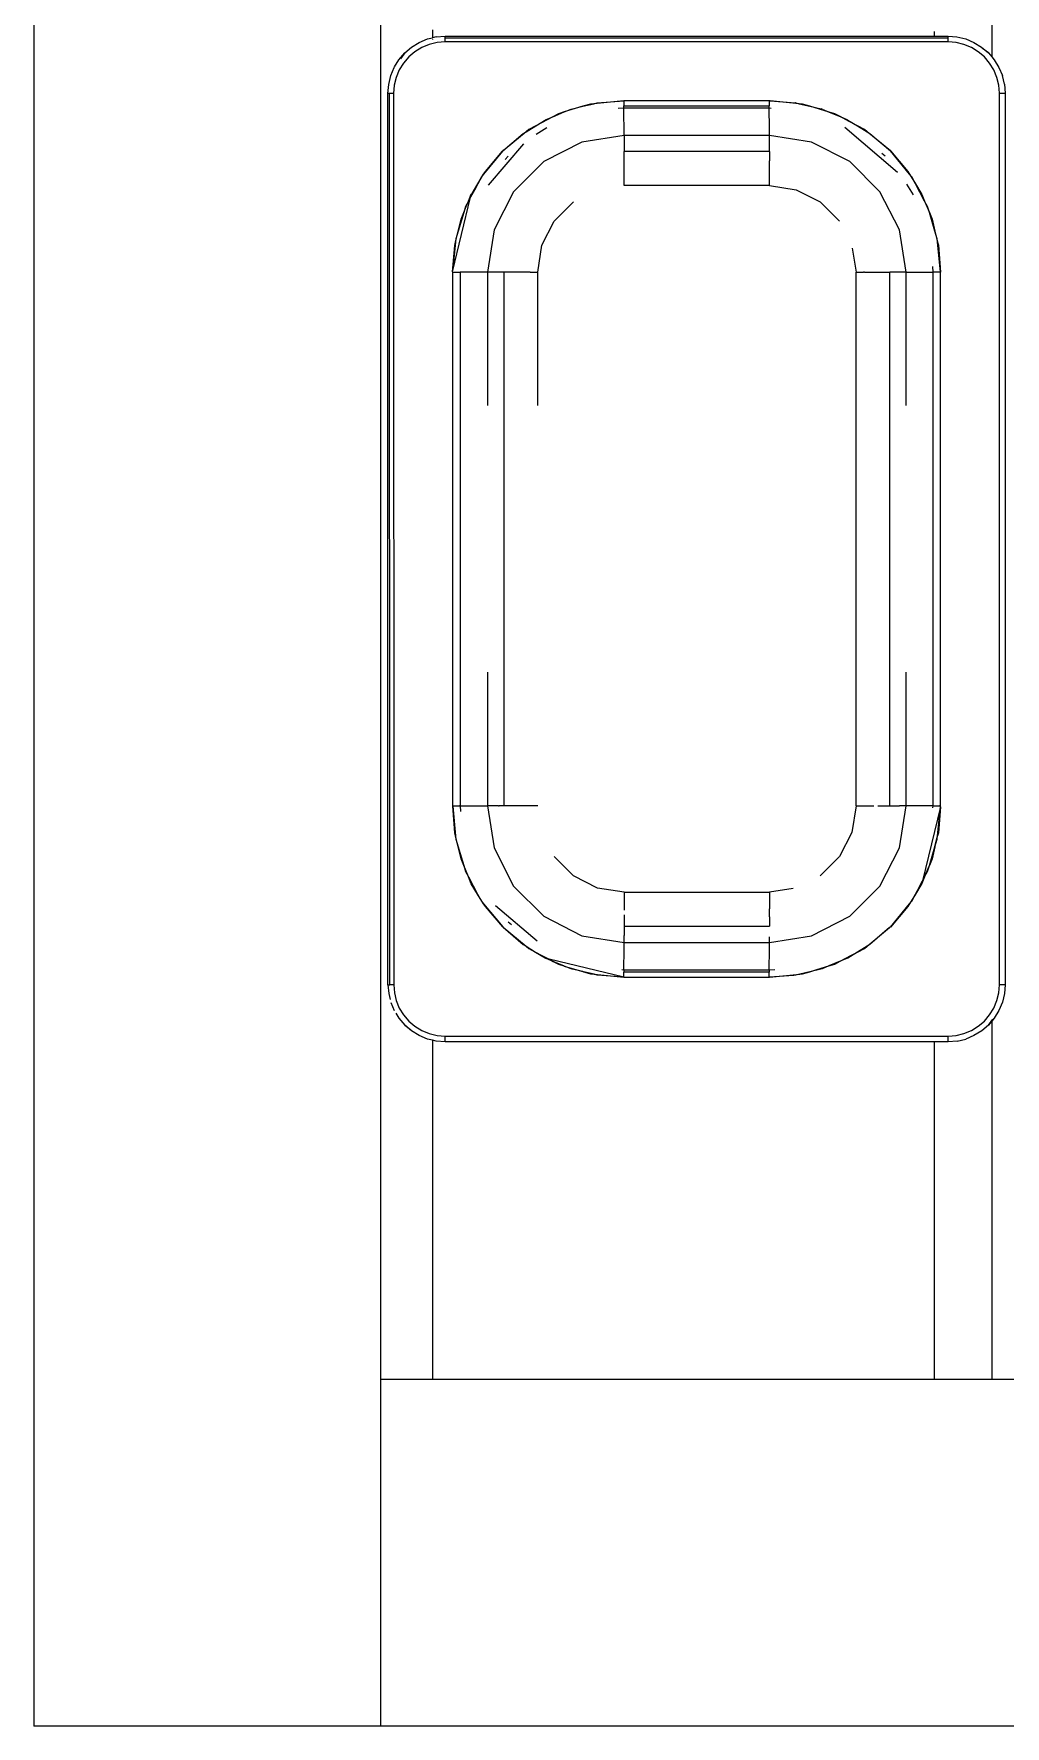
# Model space of a CAD drawing. Header units: millimetres. Extents: x 2562 to 7288, y 778 to 5635.
# Drawn here: x 5821.22 to 5838.04, y 1649.62 to 1678.92 of the extents above; entities that cross this region are included whole.
import ezdxf

# ---------------------------------------------------------------- set-up
doc = ezdxf.new("R2010")
doc.units = ezdxf.units.MM
doc.layers.add('0-gnl-gor3', color=252, linetype='Continuous')
doc.layers.add('2-tef-sabit', color=251, linetype='Continuous')

# ---------------------------------------------------------------- blocks, each defined once
blk = doc.blocks.new('ice well')
at = {"layer": '0-gnl-gor3'}
for p, q in [((63128.92, 7020.06), (62368.94, 7020.06)), ((62368.94, 6960.06), (62368.94, 7020.06)), ((62368.94, 6543.76), (62368.94, 6960.06)), ((62428.94, 6960.06), (62368.94, 6960.06)), ((63128.92, 6960.06), (62428.94, 6960.06)), ((62494.23, 6958.29), (62492.8, 6957.69)), ((62495.74, 6958.65), (62494.74, 6958.41)), ((62497.29, 6958.77), (62495.74, 6958.65)), ((62497.29, 6958.77), (62651.6, 6958.78)), ((62497.29, 6958.72), (62497.29, 6958.77)), ((62497.29, 6958.72), (62497.29, 6958.48)), ((62497.29, 6958.48), (62651.6, 6958.49)), ((62497.29, 6957.78), (62497.29, 6958.48)), ((62651.6, 6958.78), (62651.6, 6958.73)), ((62651.6, 6958.78), (62653.15, 6958.65)), ((62651.6, 6958.49), (62651.6, 6958.73)), ((62651.6, 6957.79), (62651.6, 6958.49)), ((62653.15, 6958.65), (62654.66, 6958.29)), ((62654.66, 6958.29), (62656.1, 6957.7)), ((62489.29, 6954.69), (62490.29, 6955.87)), ((62490.29, 6955.87), (62489.55, 6954.85)), ((62490.99, 6955.18), (62490.09, 6954.11)), ((62491.47, 6956.88), (62490.29, 6955.87)), ((62492.06, 6956.08), (62490.99, 6955.18)), ((62492.36, 6957.42), (62491.47, 6956.88)), ((62493.25, 6956.81), (62492.06, 6956.08)), ((62494.54, 6957.35), (62493.25, 6956.81)), ((62495.9, 6957.67), (62494.54, 6957.35)), ((62497.29, 6957.78), (62495.9, 6957.67)), ((62651.6, 6957.79), (62497.29, 6957.78)), ((62653, 6957.68), (62651.6, 6957.79)), ((62654.36, 6957.35), (62653, 6957.68)), ((62655.65, 6956.82), (62654.36, 6957.35)), ((62656.84, 6956.09), (62655.65, 6956.82)), ((62656.1, 6957.7), (62656.2, 6957.62)), ((62656.2, 6957.62), (62657.42, 6956.89)), ((62657.9, 6955.18), (62656.84, 6956.09)), ((62657.42, 6956.89), (62658.6, 6955.88)), ((62658.6, 6955.88), (62657.57, 6956.63)), ((62658.81, 6954.12), (62657.9, 6955.18)), ((62658.6, 6955.88), (62659.61, 6954.7)), ((62487.88, 6951.94), (62488.48, 6953.37)), ((62488.48, 6953.37), (62489.29, 6954.69)), ((62489.36, 6952.92), (62488.82, 6951.63)), ((62490.09, 6954.11), (62489.36, 6952.92)), ((62659.54, 6952.93), (62658.81, 6954.12)), ((62660.07, 6951.64), (62659.54, 6952.93)), ((62659.61, 6954.7), (62660.42, 6953.37)), ((62660.42, 6953.37), (62661.01, 6951.94)), ((62487.67, 6951.06), (62428.94, 6951.06)), ((62428.94, 6864.24), (62428.94, 6951.06)), ((62487.41, 6948.88), (62487.52, 6950.43)), ((62487.52, 6950.43), (62487.67, 6951.06)), ((62487.67, 6951.06), (62487.88, 6951.94)), ((62488.5, 6950.27), (62488.39, 6948.88)), ((62488.82, 6951.63), (62488.5, 6950.27)), ((62660.4, 6950.28), (62660.07, 6951.64)), ((62660.51, 6948.88), (62660.4, 6950.28)), ((62660.92, 6951.06), (62660.89, 6951.06)), ((62661.01, 6951.94), (62661.22, 6951.06)), ((62662.57, 6951.06), (62661.22, 6951.06)), ((62661.38, 6950.43), (62661.22, 6951.06)), ((62661.38, 6950.43), (62661.5, 6948.88)), ((62487.4, 6864.24), (62487.41, 6948.88)), ((62487.45, 6948.88), (62487.41, 6948.88)), ((62487.45, 6948.88), (62488.39, 6948.88)), ((62488.39, 6948.88), (62488.39, 6861.83)), ((62519.98, 6946.27), (62517.92, 6945.65)), ((62519.08, 6946.13), (62521.13, 6946.62)), ((62521.13, 6946.62), (62519.98, 6946.27)), ((62521.13, 6946.62), (62523.06, 6947.08)), ((62522.46, 6947.02), (62521.13, 6946.62)), ((62523.06, 6947.08), (62522.46, 6947.02)), ((62528.2, 6947.57), (62523.06, 6947.08)), ((62523.06, 6947.08), (62523.61, 6947.22)), ((62523.61, 6947.22), (62528.2, 6947.57)), ((62528.25, 6946.3), (62527.26, 6946.22)), ((62528.2, 6947.57), (62528.25, 6947.59)), ((62620.64, 6947.6), (62528.25, 6947.59)), ((62528.25, 6947.59), (62528.25, 6946.39)), ((62528.25, 6946.3), (62528.25, 6946.39)), ((62620.64, 6946.3), (62528.25, 6946.3)), ((62528.25, 6946.3), (62528.27, 6941.54)), ((62620.68, 6947.58), (62620.64, 6947.6)), ((62620.64, 6947.6), (62620.64, 6946.33)), ((62620.64, 6946.33), (62620.64, 6946.3)), ((62620.66, 6942.04), (62620.64, 6946.3)), ((62620.68, 6947.58), (62620.72, 6947.58)), ((62620.72, 6947.58), (62621.31, 6947.53)), ((62620.72, 6947.58), (62633.62, 6944.47)), ((62621.31, 6947.53), (62625.28, 6947.22)), ((62625.84, 6947.09), (62621.31, 6947.53)), ((62625.28, 6947.22), (62625.84, 6947.09)), ((62625.84, 6947.09), (62627.76, 6946.62)), ((62626.43, 6947.03), (62625.84, 6947.09)), ((62627.76, 6946.62), (62626.43, 6947.03)), ((62630.98, 6945.65), (62627.76, 6946.62)), ((62627.76, 6946.62), (62629.81, 6946.13)), ((62660.51, 6861.83), (62660.51, 6948.88)), ((62660.51, 6948.88), (62661.21, 6948.88)), ((62661.21, 6948.88), (62661.21, 6861.83)), ((62661.21, 6948.88), (62661.45, 6948.88)), ((62661.5, 6948.88), (62661.45, 6948.88)), ((62661.5, 6948.88), (62661.5, 6864.24)), ((62511.31, 6942.22), (62512.99, 6943.25)), ((62512.99, 6943.25), (62511.76, 6942.59)), ((62515.95, 6944.83), (62512.99, 6943.25)), ((62512.99, 6943.25), (62514.78, 6944.35)), ((62514.78, 6944.35), (62515.95, 6944.83)), ((62515.95, 6944.83), (62517.92, 6945.65)), ((62516.89, 6945.34), (62515.95, 6944.83)), ((62517.92, 6945.65), (62516.89, 6945.34)), ((62517.92, 6945.65), (62519.08, 6946.13)), ((62629.81, 6946.13), (62630.98, 6945.65)), ((62630.98, 6945.65), (62632.01, 6945.22)), ((62632, 6945.34), (62630.98, 6945.65)), ((62632.92, 6944.85), (62632, 6945.34)), ((62632.01, 6945.22), (62632.92, 6944.85)), ((62633.62, 6944.47), (62632.92, 6944.85)), ((62632.92, 6944.85), (62634.12, 6944.35)), ((62633.62, 6944.47), (62634.12, 6944.35)), ((62634.84, 6943.82), (62633.62, 6944.47)), ((62634.12, 6944.35), (62634.21, 6944.27)), ((62634.21, 6944.27), (62634.27, 6944.22)), ((62634.27, 6944.22), (62635.94, 6943.23)), ((62635.94, 6943.23), (62634.84, 6943.82)), ((62511.31, 6942.22), (62507.32, 6938.92)), ((62507.32, 6938.92), (62510.82, 6941.92)), ((62510.82, 6941.92), (62511.31, 6942.22)), ((62511.76, 6942.59), (62511.31, 6942.22)), ((62520.96, 6940.38), (62514.37, 6937.02)), ((62528.27, 6941.54), (62520.96, 6940.38)), ((62551.37, 6941.54), (62528.27, 6941.54)), ((62528.27, 6939.63), (62528.27, 6941.54)), ((62620.66, 6941.54), (62597.57, 6941.54)), ((62620.66, 6941.54), (62620.66, 6942.04)), ((62627.97, 6940.38), (62620.66, 6941.54)), ((62620.67, 6941.39), (62620.66, 6941.54)), ((62620.66, 6941.33), (62620.67, 6941.39)), ((62620.66, 6940.94), (62620.66, 6941.33)), ((62620.67, 6940.55), (62620.66, 6940.94)), ((62620.66, 6940.36), (62620.67, 6940.55)), ((62620.67, 6939.63), (62620.66, 6940.36)), ((62634.57, 6937.02), (62627.97, 6940.38)), ((62635.69, 6941.37), (62642.87, 6935.23)), ((62637.13, 6942.6), (62635.94, 6943.23)), ((62635.94, 6943.23), (62637.58, 6942.22)), ((62637.58, 6942.22), (62637.13, 6942.6)), ((62641.58, 6938.93), (62637.58, 6942.22)), ((62637.58, 6942.22), (62638.08, 6941.92)), ((62638.08, 6941.92), (62641.58, 6938.93)), ((62507.25, 6938.85), (62503.95, 6934.86)), ((62507.25, 6938.85), (62504.25, 6935.35)), ((62504.81, 6932.96), (62510.94, 6940.14)), ((62507.28, 6938.9), (62507.25, 6938.85)), ((62507.28, 6938.9), (62507.32, 6938.92)), ((62508.18, 6937.99), (62507.69, 6937.4)), ((62528.27, 6939.63), (62528.27, 6939.54)), ((62528.27, 6938.74), (62528.27, 6939.54)), ((62620.67, 6938.74), (62528.27, 6938.74)), ((62528.27, 6932.86), (62528.27, 6938.74)), ((62620.67, 6939.55), (62620.67, 6939.63)), ((62620.67, 6938.74), (62620.67, 6939.55)), ((62620.67, 6934.32), (62620.67, 6938.74)), ((62640.71, 6937.99), (62640.13, 6938.49)), ((62641.63, 6938.9), (62641.58, 6938.93)), ((62641.92, 6938.5), (62641.63, 6938.9)), ((62641.63, 6938.9), (62644.64, 6935.36)), ((62644.94, 6934.87), (62641.92, 6938.5)), ((62503.95, 6934.86), (62502.94, 6933.21)), ((62503.95, 6934.86), (62503.58, 6934.41)), ((62504.25, 6935.35), (62503.95, 6934.86)), ((62514.37, 6937.02), (62509.13, 6931.78)), ((62639.8, 6931.79), (62634.57, 6937.02)), ((62644.64, 6935.36), (62644.94, 6934.87)), ((62645.32, 6934.41), (62644.94, 6934.87)), ((62644.94, 6934.87), (62645.97, 6933.18)), ((62502.17, 6931.77), (62501.7, 6930.9)), ((62501.91, 6931.49), (62501.95, 6931.54)), ((62502.94, 6933.21), (62501.95, 6931.54)), ((62502.35, 6932.12), (62502.17, 6931.77)), ((62502.94, 6933.21), (62502.35, 6932.12)), ((62503.58, 6934.41), (62502.94, 6933.21)), ((62509.13, 6931.78), (62505.77, 6925.19)), ((62597.57, 6932.86), (62620.67, 6932.86)), ((62620.67, 6934.15), (62620.67, 6934.32)), ((62620.67, 6934.15), (62620.67, 6932.86)), ((62620.67, 6932.86), (62625.3, 6932.13)), ((62625.3, 6932.13), (62629.48, 6930)), ((62643.16, 6925.19), (62639.8, 6931.79)), ((62645.63, 6931.29), (62644.5, 6933.15)), ((62645.97, 6933.18), (62645.32, 6934.41)), ((62645.97, 6933.18), (62647.07, 6931.39)), ((62647.56, 6930.22), (62645.97, 6933.18)), ((62498.58, 6917.92), (62501.7, 6930.9)), ((62500.55, 6928.34), (62500.98, 6929.35)), ((62500.83, 6929.27), (62500.55, 6928.34)), ((62501.31, 6930.17), (62500.83, 6929.27)), ((62500.98, 6929.35), (62501.31, 6930.17)), ((62501.31, 6930.17), (62501.82, 6931.39)), ((62501.7, 6930.9), (62501.31, 6930.17)), ((62501.7, 6930.9), (62501.82, 6931.39)), ((62501.82, 6931.39), (62501.89, 6931.47)), ((62501.91, 6931.49), (62501.89, 6931.47)), ((62516.15, 6926.68), (62519.47, 6930)), ((62629.48, 6930), (62632.79, 6926.68)), ((62647.07, 6931.39), (62647.56, 6930.22)), ((62648.06, 6929.28), (62647.56, 6930.22)), ((62647.56, 6930.22), (62648.37, 6928.26)), ((62648.37, 6928.26), (62648.06, 6929.28)), ((62499.55, 6925.04), (62500, 6926.92)), ((62499.87, 6926.1), (62499.55, 6925.04)), ((62500.52, 6928.25), (62499.87, 6926.1)), ((62500, 6926.92), (62500.03, 6927.08)), ((62500.03, 6927.08), (62500.52, 6928.25)), ((62500.52, 6928.25), (62500.55, 6928.34)), ((62514.02, 6922.5), (62516.15, 6926.68)), ((62648.37, 6928.26), (62648.85, 6927.09)), ((62649.35, 6925.04), (62648.37, 6928.26)), ((62648.85, 6927.09), (62649.35, 6925.04)), ((62499.09, 6923.11), (62498.58, 6917.92)), ((62498.95, 6922.56), (62499.09, 6923.11)), ((62499.09, 6923.11), (62499.52, 6924.93)), ((62499.15, 6923.71), (62499.09, 6923.11)), ((62499.52, 6924.93), (62499.15, 6923.71)), ((62499.52, 6924.93), (62499.55, 6925.04)), ((62505.77, 6925.19), (62504.61, 6917.88)), ((62644.32, 6917.88), (62643.16, 6925.19)), ((62649.75, 6923.71), (62649.35, 6925.04)), ((62649.35, 6925.04), (62649.81, 6923.12)), ((62649.81, 6923.12), (62649.75, 6923.71)), ((62650.32, 6917.92), (62649.81, 6923.12)), ((62649.81, 6923.12), (62649.94, 6922.56)), ((62498.58, 6917.92), (62498.95, 6922.48)), ((62498.95, 6922.48), (62498.95, 6922.56)), ((62513.29, 6917.87), (62514.02, 6922.5)), ((62649.94, 6922.56), (62650.32, 6917.92)), ((62498.58, 6917.92), (62498.58, 6892.79)), ((62498.58, 6917.92), (62499.46, 6917.92)), ((62499.46, 6892.79), (62499.46, 6917.92)), ((62499.84, 6917.92), (62499.46, 6917.92)), ((62499.84, 6917.92), (62499.87, 6917.92)), ((62499.9, 6918.29), (62499.87, 6917.92)), ((62499.87, 6917.92), (62499.87, 6892.79)), ((62499.87, 6917.92), (62503.43, 6917.88)), ((62503.43, 6917.88), (62503.67, 6917.88)), ((62503.67, 6917.88), (62504.61, 6917.88)), ((62504.61, 6917.88), (62504.76, 6917.87)), ((62504.61, 6917.88), (62504.61, 6892.75)), ((62504.76, 6917.87), (62504.82, 6917.88)), ((62504.82, 6917.88), (62505.22, 6917.88)), ((62505.22, 6917.88), (62505.6, 6917.87)), ((62505.6, 6917.87), (62505.79, 6917.87)), ((62507.41, 6917.87), (62505.79, 6917.87)), ((62509.4, 6917.87), (62507.41, 6917.87)), ((62507.41, 6917.87), (62507.41, 6892.75)), ((62513.29, 6917.87), (62510.18, 6917.87)), ((62513.29, 6917.87), (62513.29, 6892.75)), ((62635.65, 6917.88), (62641.53, 6917.88)), ((62635.65, 6892.75), (62635.65, 6917.88)), ((62641.53, 6892.75), (62641.53, 6917.88)), ((62644.32, 6917.88), (62641.53, 6917.88)), ((62644.32, 6917.88), (62649.03, 6917.92)), ((62644.32, 6892.76), (62644.32, 6917.88)), ((62649.03, 6917.92), (62648.95, 6918.91)), ((62649.03, 6892.8), (62649.03, 6917.92)), ((62649.03, 6917.92), (62649.06, 6917.92)), ((62649.06, 6917.92), (62649.44, 6917.92)), ((62649.44, 6917.92), (62649.44, 6892.8)), ((62650.32, 6917.92), (62649.44, 6917.92)), ((62650.32, 6892.8), (62650.32, 6917.92)), ((62498.58, 6892.79), (62498.6, 6892.74)), ((62498.58, 6892.79), (62499.46, 6892.79)), ((62498.6, 6892.74), (62499.1, 6887.51)), ((62498.91, 6888.53), (62498.6, 6892.74)), ((62499.84, 6892.79), (62499.46, 6892.79)), ((62499.87, 6892.79), (62499.84, 6892.79)), ((62499.87, 6892.79), (62499.95, 6891.8)), ((62499.87, 6892.79), (62503.43, 6892.75)), ((62503.43, 6892.75), (62503.67, 6892.75)), ((62503.67, 6892.75), (62504.61, 6892.75)), ((62504.61, 6892.75), (62505.77, 6885.44)), ((62504.61, 6892.75), (62504.77, 6892.75)), ((62504.77, 6892.75), (62505.22, 6892.75)), ((62505.22, 6892.75), (62505.59, 6892.75)), ((62508.42, 6892.75), (62507.41, 6892.75)), ((62509.03, 6892.75), (62508.42, 6892.75)), ((62509.03, 6892.75), (62509.54, 6892.75)), ((62509.54, 6892.75), (62510.4, 6892.75)), ((62510.74, 6892.75), (62510.4, 6892.75)), ((62513.29, 6892.75), (62510.74, 6892.75)), ((62513.94, 6888.63), (62513.29, 6892.75)), ((62635.65, 6892.75), (62634.92, 6888.12)), ((62635.65, 6892.75), (62638.55, 6892.75)), ((62638.55, 6892.75), (62638.77, 6892.75)), ((62638.77, 6892.75), (62639.4, 6892.75)), ((62639.4, 6892.75), (62639.91, 6892.75)), ((62640.52, 6892.75), (62639.91, 6892.75)), ((62641.53, 6892.75), (62640.52, 6892.75)), ((62641.53, 6892.75), (62642.34, 6892.75)), ((62642.34, 6892.75), (62642.42, 6892.75)), ((62642.42, 6892.75), (62643.15, 6892.75)), ((62643.15, 6892.75), (62643.34, 6892.75)), ((62643.17, 6885.45), (62644.32, 6892.76)), ((62643.34, 6892.75), (62643.72, 6892.75)), ((62643.72, 6892.75), (62644.18, 6892.75)), ((62644.18, 6892.75), (62644.32, 6892.76)), ((62644.32, 6892.76), (62645.27, 6892.75)), ((62645.27, 6892.75), (62645.51, 6892.76)), ((62645.51, 6892.76), (62649.03, 6892.8)), ((62649, 6892.43), (62649.03, 6892.8)), ((62649.06, 6892.8), (62649.03, 6892.8)), ((62649.06, 6892.8), (62649.44, 6892.8)), ((62650.32, 6892.8), (62649.44, 6892.8)), ((62649.81, 6887.59), (62650.29, 6892.63)), ((62650.29, 6892.63), (62649.94, 6888.24)), ((62650.29, 6892.63), (62650.32, 6892.8)), ((62498.94, 6888.15), (62498.91, 6888.53)), ((62499.1, 6887.51), (62498.94, 6888.15)), ((62634.92, 6888.12), (62632.79, 6883.94)), ((62649.81, 6887.59), (62649.38, 6885.78)), ((62649.75, 6887.01), (62649.81, 6887.59)), ((62649.94, 6888.16), (62649.81, 6887.59)), ((62649.94, 6888.16), (62649.94, 6888.24)), ((62499.1, 6887.51), (62499.15, 6887)), ((62499.52, 6885.77), (62499.1, 6887.51)), ((62499.15, 6887), (62499.52, 6885.77)), ((62500.04, 6883.63), (62499.52, 6885.77)), ((62499.52, 6885.77), (62499.9, 6884.52)), ((62505.77, 6885.44), (62509.13, 6878.85)), ((62639.81, 6878.85), (62643.17, 6885.45)), ((62648.35, 6882.38), (62649.38, 6885.78)), ((62649.38, 6885.78), (62648.89, 6883.79)), ((62649.38, 6885.78), (62649.75, 6887.01)), ((62499.9, 6884.52), (62500.53, 6882.46)), ((62500.53, 6882.46), (62500.04, 6883.63)), ((62500.53, 6882.46), (62500.84, 6881.44)), ((62501.34, 6880.49), (62500.53, 6882.46)), ((62519.47, 6880.62), (62516.15, 6883.94)), ((62632.79, 6883.94), (62629.48, 6880.62)), ((62648.35, 6882.38), (62647.57, 6880.53)), ((62648.06, 6881.44), (62648.35, 6882.38)), ((62648.87, 6883.63), (62648.35, 6882.38)), ((62648.87, 6883.63), (62648.89, 6883.79)), ((62500.84, 6881.44), (62501.34, 6880.49)), ((62501.82, 6879.33), (62501.34, 6880.49)), ((62501.34, 6880.49), (62502.4, 6878.52)), ((62501.91, 6879.18), (62501.82, 6879.33)), ((62502.92, 6877.53), (62501.91, 6879.18)), ((62509.13, 6878.85), (62514.37, 6873.61)), ((62523.65, 6878.49), (62519.47, 6880.62)), ((62634.57, 6873.61), (62639.81, 6878.85)), ((62645.74, 6879.69), (62637.96, 6870.57)), ((62646.94, 6879.17), (62645.97, 6877.53)), ((62645.97, 6877.53), (62646.67, 6878.83)), ((62646.67, 6878.83), (62646.73, 6878.95)), ((62646.73, 6878.95), (62647.57, 6880.53)), ((62646.94, 6879.17), (62647.01, 6879.24)), ((62647.07, 6879.33), (62647.01, 6879.24)), ((62647.57, 6880.53), (62647.07, 6879.33)), ((62647.57, 6880.53), (62648.06, 6881.44)), ((62502.4, 6878.52), (62502.92, 6877.53)), ((62503.96, 6875.84), (62502.92, 6877.53)), ((62502.92, 6877.53), (62503.58, 6876.31)), ((62503.58, 6876.31), (62503.96, 6875.84)), ((62528.28, 6877.76), (62523.65, 6878.49)), ((62528.28, 6877.76), (62528.28, 6874.65)), ((62528.28, 6877.76), (62620.67, 6877.76)), ((62624.78, 6878.41), (62620.67, 6877.76)), ((62620.67, 6877.76), (62620.67, 6876.48)), ((62620.67, 6876.3), (62620.67, 6876.48)), ((62620.67, 6876.3), (62620.67, 6875.22)), ((62645.97, 6877.53), (62644.94, 6875.85)), ((62644.94, 6875.85), (62645.32, 6876.31)), ((62645.32, 6876.31), (62645.97, 6877.53)), ((62504.26, 6875.36), (62503.96, 6875.84)), ((62503.96, 6875.84), (62507.17, 6871.94)), ((62507.17, 6871.94), (62504.26, 6875.36)), ((62514.37, 6873.61), (62520.96, 6870.25)), ((62528.28, 6874.01), (62528.28, 6871.88)), ((62620.67, 6875.22), (62620.67, 6874.87)), ((62620.67, 6874.87), (62620.67, 6871.88)), ((62627.97, 6870.25), (62634.57, 6873.61)), ((62640.71, 6872.73), (62641.21, 6873.31)), ((62641.63, 6871.81), (62644.94, 6875.85)), ((62644.64, 6875.36), (62641.63, 6871.81)), ((62644.94, 6875.85), (62644.64, 6875.36)), ((62507.25, 6871.85), (62507.17, 6871.94)), ((62507.27, 6871.82), (62507.25, 6871.85)), ((62510.82, 6868.79), (62507.27, 6871.82)), ((62507.27, 6871.82), (62511.31, 6868.49)), ((62520.96, 6870.25), (62528.27, 6869.09)), ((62528.27, 6869.69), (62528.28, 6870.07)), ((62528.28, 6871.88), (62620.67, 6871.88)), ((62528.28, 6871.88), (62528.28, 6870.26)), ((62528.28, 6870.07), (62528.28, 6870.26)), ((62620.67, 6869.1), (62620.67, 6871.88)), ((62620.67, 6869.1), (62627.97, 6870.25)), ((62637.59, 6868.5), (62641.63, 6871.81)), ((62641.63, 6871.81), (62638.08, 6868.8)), ((62511.31, 6868.49), (62510.82, 6868.79)), ((62511.31, 6868.49), (62511.77, 6868.12)), ((62512.99, 6867.46), (62511.31, 6868.49)), ((62511.77, 6868.12), (62512.99, 6867.46)), ((62514.79, 6866.36), (62512.99, 6867.46)), ((62512.99, 6867.46), (62514.37, 6866.73)), ((62528.25, 6864.41), (62528.27, 6867.91)), ((62528.27, 6869.3), (62528.27, 6869.69)), ((62528.28, 6869.24), (62528.27, 6869.3)), ((62528.27, 6869.09), (62528.28, 6869.24)), ((62528.27, 6869.09), (62551.37, 6869.09)), ((62528.27, 6868.59), (62528.27, 6869.09)), ((62528.27, 6867.91), (62528.27, 6868.59)), ((62597.57, 6869.1), (62620.67, 6869.1)), ((62620.67, 6869.1), (62620.65, 6864.41)), ((62632.94, 6865.88), (62635.91, 6867.47)), ((62634.02, 6867.81), (62635.87, 6868.94)), ((62635.91, 6867.47), (62634.11, 6866.37)), ((62637.59, 6868.5), (62635.91, 6867.47)), ((62635.91, 6867.47), (62637.13, 6868.12)), ((62637.13, 6868.12), (62637.59, 6868.5)), ((62638.08, 6868.8), (62637.59, 6868.5)), ((62487.4, 6864.24), (62428.94, 6864.24)), ((62487.4, 6861.83), (62487.4, 6864.24)), ((62514.37, 6866.73), (62514.41, 6866.71)), ((62514.41, 6866.71), (62515.27, 6866.25)), ((62515.27, 6866.25), (62514.79, 6866.36)), ((62515.96, 6865.88), (62514.79, 6866.36)), ((62515.27, 6866.25), (62515.96, 6865.88)), ((62528.09, 6863.14), (62515.27, 6866.25)), ((62515.96, 6865.88), (62516.9, 6865.38)), ((62515.96, 6865.88), (62517.92, 6865.07)), ((62516.9, 6865.38), (62517.92, 6865.07)), ((62519.09, 6864.58), (62517.92, 6865.07)), ((62517.92, 6865.07), (62521.13, 6864.09)), ((62521.13, 6864.09), (62519.09, 6864.58)), ((62527.89, 6864.44), (62528.25, 6864.41)), ((62528.25, 6864.38), (62528.25, 6864.41)), ((62528.25, 6864.41), (62620.65, 6864.41)), ((62528.25, 6864.38), (62528.25, 6863.32)), ((62620.65, 6864.41), (62621.63, 6864.49)), ((62620.65, 6864.41), (62620.65, 6864.38)), ((62620.65, 6863.12), (62620.65, 6864.38)), ((62627.76, 6864.09), (62630.98, 6865.07)), ((62629.81, 6864.58), (62627.76, 6864.09)), ((62630.98, 6865.07), (62629.81, 6864.58)), ((62632.94, 6865.88), (62630.98, 6865.07)), ((62630.98, 6865.07), (62632, 6865.38)), ((62632, 6865.38), (62632.94, 6865.88)), ((62634.11, 6866.37), (62632.94, 6865.88)), ((62662.3, 6864.24), (62661.5, 6864.24)), ((62661.5, 6864.24), (62661.5, 6861.83)), ((62487.52, 6860.28), (62487.4, 6861.83)), ((62487.45, 6861.83), (62487.4, 6861.83)), ((62487.45, 6861.83), (62488.39, 6861.83)), ((62488.39, 6861.83), (62488.5, 6860.44)), ((62521.13, 6864.09), (62523.06, 6863.63)), ((62521.13, 6864.09), (62522.46, 6863.69)), ((62522.46, 6863.69), (62523.06, 6863.63)), ((62523.06, 6863.63), (62528.09, 6863.14)), ((62523.61, 6863.5), (62523.06, 6863.63)), ((62528.09, 6863.14), (62523.61, 6863.5)), ((62528.09, 6863.14), (62528.25, 6863.12)), ((62528.25, 6863.22), (62528.25, 6863.32)), ((62528.25, 6863.22), (62528.25, 6863.12)), ((62528.25, 6863.12), (62620.65, 6863.12)), ((62620.65, 6863.12), (62625.84, 6863.63)), ((62625.29, 6863.5), (62620.65, 6863.12)), ((62625.84, 6863.63), (62625.29, 6863.5)), ((62627.76, 6864.09), (62625.84, 6863.63)), ((62625.84, 6863.63), (62626.43, 6863.69)), ((62626.43, 6863.69), (62627.76, 6864.09)), ((62660.4, 6860.44), (62660.51, 6861.83)), ((62660.51, 6861.83), (62661.21, 6861.83)), ((62661.21, 6861.83), (62661.45, 6861.83)), ((62661.5, 6861.83), (62661.38, 6860.29)), ((62661.5, 6861.83), (62661.45, 6861.83)), ((62487.52, 6860.28), (62487.88, 6858.77)), ((62488.48, 6857.34), (62487.88, 6858.77)), ((62488.5, 6860.44), (62488.82, 6859.08)), ((62488.82, 6859.08), (62489.36, 6857.79)), ((62659.54, 6857.79), (62660.07, 6859.08)), ((62660.07, 6859.08), (62660.4, 6860.44)), ((62661.02, 6858.78), (62660.42, 6857.34)), ((62661.38, 6860.29), (62661.02, 6858.78)), ((62489.29, 6856.01), (62488.48, 6857.34)), ((62490.3, 6854.83), (62489.29, 6856.01)), ((62489.36, 6857.79), (62490.09, 6856.6)), ((62490.09, 6856.6), (62491, 6855.53)), ((62491, 6855.53), (62492.06, 6854.63)), ((62656.84, 6854.63), (62657.9, 6855.54)), ((62657.9, 6855.54), (62658.81, 6856.6)), ((62659.61, 6856.02), (62658.6, 6854.84)), ((62658.6, 6854.84), (62659.36, 6855.88)), ((62658.81, 6856.6), (62659.54, 6857.79)), ((62660.42, 6857.34), (62659.61, 6856.02)), ((62491, 6854.24), (62428.94, 6854.24)), ((62428.94, 6545.76), (62428.94, 6854.24)), ((62490.3, 6854.83), (62491.33, 6854.08)), ((62491, 6854.24), (62490.3, 6854.83)), ((62491.48, 6853.83), (62491, 6854.24)), ((62492.8, 6853.02), (62491.48, 6853.83)), ((62492.06, 6854.63), (62493.25, 6853.9)), ((62494.24, 6852.42), (62492.8, 6853.02)), ((62493.25, 6853.9), (62494.54, 6853.36)), ((62494.54, 6853.36), (62495.9, 6853.04)), ((62495.9, 6853.04), (62497.29, 6852.93)), ((62497.29, 6852.93), (62651.61, 6852.93)), ((62497.29, 6851.95), (62497.29, 6852.93)), ((62651.61, 6852.93), (62653, 6853.04)), ((62651.61, 6852.93), (62651.61, 6851.99)), ((62653, 6853.04), (62654.36, 6853.37)), ((62653.16, 6852.06), (62654.66, 6852.43)), ((62654.36, 6853.37), (62655.65, 6853.9)), ((62656.1, 6853.02), (62654.66, 6852.43)), ((62655.65, 6853.9), (62656.84, 6854.63)), ((62657.42, 6853.83), (62656.1, 6853.02)), ((62657.9, 6854.24), (62657.42, 6853.83)), ((62658.6, 6854.84), (62657.9, 6854.24)), ((62665.9, 6854.24), (62657.9, 6854.24)), ((62495.74, 6852.06), (62494.24, 6852.42)), ((62497.29, 6851.95), (62495.74, 6852.06)), ((62651.61, 6851.94), (62497.29, 6851.95)), ((62653.16, 6852.06), (62651.61, 6851.94)), ((62651.61, 6851.94), (62651.61, 6851.99))]:
    blk.add_line(p, q, dxfattribs=at)
at = {"layer": '0-gnl-gor3', "color": 1}
for p, q in [((62428.94, 6951.06), (62428.94, 6960.06)), ((62428.94, 6854.24), (62428.94, 6864.24))]:
    blk.add_line(p, q, dxfattribs=at)
blk = doc.blocks.new('DELIUNIT')
at = {"layer": '0-gnl-gor3', "xscale": 0.1, "yscale": 0.1, "zscale": 0.1, "rotation": 180}
blk.add_blockref('ice well', (6032.873, 639.376), dxfattribs=at)

msp = doc.modelspace()

# ---------------------------------------------------------------- block references
at = {"layer": '2-tef-sabit', "rotation": 270}
msp.add_blockref('DELIUNIT', (5883.854, 1445.602), dxfattribs=at)

doc.saveas('drawing.dxf')
